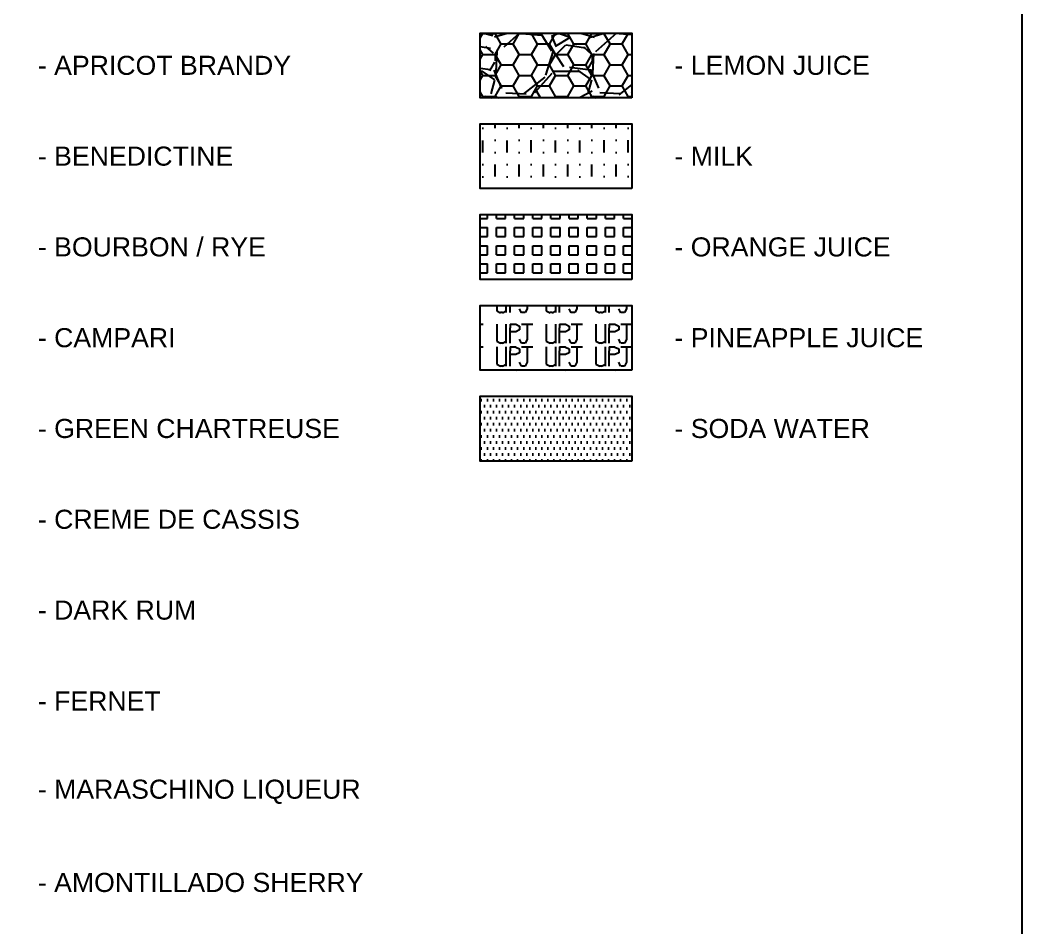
# Model space of a CAD drawing. Header units: metres. Extents: x 0 to 16.5, y 0 to 11.5.
# Drawn here: x 13.886 to 16.512, y 5.189 to 7.568 of the extents above; entities that cross this region are included whole.
import ezdxf

# ---------------------------------------------------------------- set-up
doc = ezdxf.new("R2010")
doc.units = ezdxf.units.M
for name, color, linetype in [('lemon juice', 51, 'Continuous'), ('milk', 253, 'Continuous'), ('orange juice', 30, 'Continuous'), ('unsw pineapple juice', 81, 'Continuous')]:
    doc.layers.add(name, color=color, linetype=linetype)
doc.layers.add('soda', color=4, linetype='Continuous', lineweight=40)
doc.styles.get("Standard").update_dxf_attribs({"font": 'arial.ttf'})

msp = doc.modelspace()

# ---------------------------------------------------------------- hatches: boundary and pattern name
at = {"layer": 'lemon juice'}
h = msp.add_hatch(dxfattribs=at)
h.set_pattern_fill('GRAVEL', color=256, scale=0.01, style=0)
h.set_pattern_definition([(228.0128, (1.851454, 0.96793), (-2.032001727, -2.28600281), [0.034172, -3.38305]), (184.9697, (1.828594, 0.94253), (3.048004931, 0.2539982075), [0.0586405, -5.8054]), (132.5104, (1.770174, 0.93745), (2.539998152, -2.79400273), [0.0413482, -4.09347]), (267.2737, (1.671114, 0.87395), (0.253998897, 5.079998365), [0.0534005, -5.28664]), (292.8337, (1.668574, 0.82061), (-1.270003606, 3.048001733), [0.0523634, -5.18398]), (357.2737, (1.688894, 0.77235), (-5.079998365, 0.253998897), [0.0534005, -5.28664]), (37.6942, (1.742234, 0.76981), (-3.302002086, -2.5399977357), [0.0706194, -6.99131]), (72.2553, (1.798114, 0.81299), (1.7780035565, 5.5880016206), [0.066672, -6.60053]), (121.4296, (1.818434, 0.87649), (-2.032000524, 3.301996116), [0.0535813, -5.30455]), (175.2364, (1.790494, 0.92221), (2.793997805, -0.253997616), [0.0611713, -2.99739]), (222.3974, (1.7295344, 0.92729), (-3.0480000917, -2.793996365), [0.0791078, -7.83168]), (138.8141, (1.922574, 0.87141), (-1.777998867, 1.523997656), [0.0270005, -2.67306]), (171.4692, (1.902254, 0.88919), (3.30199496, -0.50800128), [0.0513682, -5.08546]), (225, (1.85145, 0.89681), (-5e-17, -0.2539998), [0.035921, -0.323289]), (203.1986, (1.833674, 0.92729), (1.27000428, 0.50800223), [0.019344, -1.91506]), (291.8014, (1.815894, 0.91967), (-0.25400018, 0.76200049), [0.0273566, -1.34048]), (30.9638, (1.826054, 0.89427), (0.7619992, 0.5080004), [0.044432, -1.43663]), (161.5651, (1.864154, 0.91713), (0.50800023, -0.25399962), [0.0321287, -0.77109]), (16.3895, (1.668574, 0.91967), (2.540001401, 0.761998415), [0.0450088, -4.45588]), (70.3462, (1.711754, 0.93237), (-1.015997169, -2.793996049), [0.03776, -3.73822]), (293.1986, (1.864154, 0.96793), (-0.50800223, 1.27000428), [0.038688, -1.89572]), (343.6105, (1.879394, 0.93237), (-2.540001401, 0.761998415), [0.0450088, -4.45588]), (339.444, (1.668574, 0.76219), (-1.270001576, 0.507999384), [0.0434035, -2.12677]), (294.7751, (1.709214, 0.74695), (-1.26999704, 2.793998703), [0.0363672, -3.60036]), (66.8014, (1.866694, 0.71393), (0.50800223, 1.27000428), [0.038688, -1.89572]), (17.354, (1.881934, 0.74949), (-3.302000178, -1.015998468), [0.0425783, -4.21524]), (69.444, (1.742234, 0.71393), (-0.507999384, -1.270001576), [0.0217018, -2.14848]), (101.3099, (1.851454, 0.71393), (-0.25399875, 1.01599675), [0.0129515, -1.2822]), (165.9638, (1.848914, 0.72663), (0.76200054, -0.25399956), [0.0523634, -0.994905]), (186.009, (1.798114, 0.73933), (2.539996254, 0.253999407), [0.0485267, -4.80414]), (303.6901, (1.826054, 0.87141), (-0.2540001, 0.5079995), [0.0366324, -0.879178]), (353.1572, (1.846374, 0.84093), (4.3180017857, -0.508002275), [0.0639557, -6.3316]), (60.9454, (1.909874, 0.83331), (-1.015997637, -1.77799576), [0.0261508, -2.58894]), (90, (1.92257, 0.85617), (-0.254, 0.254), [0.01524, -0.23876]), (120.2564, (1.793034, 0.74695), (1.015997847, -1.777999103), [0.0352867, -3.49339]), (48.0128, (1.775254, 0.77743), (2.032001727, 2.28600281), [0.0683443, -3.34888]), (0, (1.82097, 0.82823), (0.254, 0.254), [0.06604, -0.18796]), (325.3048, (1.887014, 0.82823), (-2.539995599, 1.778000169), [0.040161, -3.97593]), (254.0546, (1.920034, 0.80537), (-0.25400065, -1.01600242), [0.036983, -1.81217]), (207.646, (1.909874, 0.76981), (-4.825998305, -2.5400015975), [0.0602145, -5.96125]), (175.4261, (1.856534, 0.74187), (-3.3020007605, 0.253998771), [0.063703, -6.30658]), (175.4261, (1.856534, 0.74187), (-3.3020007605, 0.253998771), [0.063703, -6.30658])])
h.paths.add_polyline_path([(15.0919, 7.5343), (15.0919, 7.3644), (15.4894, 7.3644), (15.4894, 7.5343)])
h = msp.add_hatch(dxfattribs=at)
h.set_pattern_fill('HONEY', color=256, scale=0.01, style=0)
h.set_pattern_definition([(0, (1.668574, 0.71393), (0.047625, 0.0274963), [0.03175, -0.0635]), (120, (1.668574, 0.71393), (-0.047624994, 0.02749631), [0.03175, -0.0635]), (60, (1.668574, 0.71393), (6e-09, 0.05499261), [-0.0635, 0.03175])])
h.paths.add_polyline_path([(15.4894, 7.5343), (15.0919, 7.5343), (15.0919, 7.3644), (15.4894, 7.3644)])
at = {"layer": 'milk'}
h = msp.add_hatch(dxfattribs=at)
h.set_pattern_fill('MUDST', color=256, scale=0.005, angle=90, style=0)
h.set_pattern_definition([(90, (1.668574, 3.09376), (-0.03175, 0.0635), [0.03175, -0.03175, 0, -0.03175, 0, -0.03175])])
h.paths.add_polyline_path([(15.4894, 7.1264), (15.4894, 7.2963), (15.0919, 7.2963), (15.0919, 7.1264)])
at = {"layer": 'orange juice'}
h = msp.add_hatch(dxfattribs=at)
h.set_pattern_fill('SQUARE', color=256, scale=0.0075, style=0)
h.set_pattern_definition([(0, (-0.010326, 0.23791), (0, 0.0238125), [0.0238125, -0.0238125]), (90, (-0.010326, 0.23791), (-0.0238125, 1e-18), [0.0238125, -0.0238125])])
h.paths.add_polyline_path([(15.4894, 6.8883), (15.4894, 7.0583), (15.0921, 7.0583), (15.0921, 6.8883)])
at = {"layer": 'soda'}
h = msp.add_hatch(dxfattribs=at)
h.set_pattern_fill('DOTS', color=256, scale=0.01, style=0)
h.set_pattern_definition([(0, (-0.010326, -0.23806), (0.0079375, 0.015875), [0, -0.015875])])
h.paths.add_polyline_path([(15.0921, 6.5824), (15.0921, 6.4124), (15.4894, 6.4124), (15.4894, 6.5824)])
at = {"layer": 'unsw pineapple juice'}
h = msp.add_hatch(dxfattribs=at)
h.set_pattern_fill('UPJ', color=256, scale=0.5, style=0, pattern_type=2)
h.set_pattern_definition([(180, (0.40967, -0.69903), (-6e-17, -0.5), [0.005, -0.495]), (116.565, (0.45967, -0.69903), (-0.5, 0.5), [0.01118, -1.106854]), (180, (0.46967, -0.69903), (-6e-17, -0.5), [0.01, -0.49]), (243.435, (0.47467, -0.68903), (4e-09, -0.5), [0.01118, -1.106854]), (270, (0.47467, -0.64903), (0.5, -9e-17), [0.04, -0.46]), (0, (0.45967, -0.64903), (0, 0.5), [0.03, -0.47]), (206.565, (0.45467, -0.66403), (-0.5, -0.5), [0.01118, -1.106854]), (270, (0.45467, -0.65403), (0.5, -9e-17), [0.01, -0.49]), (333.435, (0.44467, -0.64903), (0.5, 4e-09), [0.01118, -1.106854]), (0, (0.42967, -0.64903), (0, 0.5), [0.015, -0.485]), (90, (0.41967, -0.69903), (-0.5, 3e-17), [0.05, -0.45]), (26.565, (0.40967, -0.69903), (0.5, 0.5), [0.01118, -1.106854]), (333.435, (0.39467, -0.69403), (0.5, 4e-09), [0.01118, -1.106854]), (270, (0.39467, -0.64903), (0.5, -9e-17), [0.045, -0.455]), (180, (0.44467, -0.66903), (-6e-17, -0.5), [0.015, -0.485]), (90, (0.42967, -0.68903), (-0.5, 3e-17), [0.03, -0.47]), (90, (0.42967, -0.69903), (-0.5, 3e-17), [0.01, -0.49]), (270, (0.42967, -0.64903), (0.5, -9e-17), [0.01, -0.49]), (180, (0.40967, -0.63903), (-6e-17, -0.5), [0.005, -0.495]), (116.565, (0.45967, -0.63903), (-0.5, 0.5), [0.01118, -1.106854]), (180, (0.46967, -0.63903), (-6e-17, -0.5), [0.01, -0.49]), (243.435, (0.47467, -0.62903), (4e-09, -0.5), [0.01118, -1.106854]), (270, (0.47467, -0.58903), (0.5, -9e-17), [0.04, -0.46]), (0, (0.45967, -0.58903), (0, 0.5), [0.03, -0.47]), (206.565, (0.45467, -0.60403), (-0.5, -0.5), [0.01118, -1.106854]), (270, (0.45467, -0.59403), (0.5, -9e-17), [0.01, -0.49]), (333.435, (0.44467, -0.58903), (0.5, 4e-09), [0.01118, -1.106854]), (0, (0.42967, -0.58903), (0, 0.5), [0.015, -0.485]), (90, (0.41967, -0.63903), (-0.5, 3e-17), [0.05, -0.45]), (26.565, (0.40967, -0.63903), (0.5, 0.5), [0.01118, -1.106854]), (333.435, (0.39467, -0.63403), (0.5, 4e-09), [0.01118, -1.106854]), (270, (0.39467, -0.58903), (0.5, -9e-17), [0.045, -0.455]), (180, (0.44467, -0.60903), (-6e-17, -0.5), [0.015, -0.485]), (90, (0.42967, -0.62903), (-0.5, 3e-17), [0.03, -0.47]), (90, (0.42967, -0.63903), (-0.5, 3e-17), [0.01, -0.49]), (270, (0.42967, -0.58903), (0.5, -9e-17), [0.01, -0.49]), (180, (0.40967, -0.57903), (-6e-17, -0.5), [0.005, -0.495]), (116.565, (0.45967, -0.57903), (-0.5, 0.5), [0.01118, -1.106854]), (180, (0.46967, -0.57903), (-6e-17, -0.5), [0.01, -0.49]), (243.435, (0.47467, -0.56903), (4e-09, -0.5), [0.01118, -1.106854]), (270, (0.47467, -0.52903), (0.5, -9e-17), [0.04, -0.46]), (0, (0.45967, -0.52903), (0, 0.5), [0.03, -0.47]), (206.565, (0.45467, -0.54403), (-0.5, -0.5), [0.01118, -1.106854]), (270, (0.45467, -0.53403), (0.5, -9e-17), [0.01, -0.49]), (333.435, (0.44467, -0.52903), (0.5, 4e-09), [0.01118, -1.106854]), (0, (0.42967, -0.52903), (0, 0.5), [0.015, -0.485]), (90, (0.41967, -0.57903), (-0.5, 3e-17), [0.05, -0.45]), (26.565, (0.40967, -0.57903), (0.5, 0.5), [0.01118, -1.106854]), (333.435, (0.39467, -0.57403), (0.5, 4e-09), [0.01118, -1.106854]), (270, (0.39467, -0.52903), (0.5, -9e-17), [0.045, -0.455]), (180, (0.44467, -0.54903), (-6e-17, -0.5), [0.015, -0.485]), (90, (0.42967, -0.56903), (-0.5, 3e-17), [0.03, -0.47]), (90, (0.42967, -0.57903), (-0.5, 3e-17), [0.01, -0.49]), (270, (0.42967, -0.52903), (0.5, -9e-17), [0.01, -0.49]), (180, (0.40967, -0.51903), (-6e-17, -0.5), [0.005, -0.495]), (116.565, (0.45967, -0.51903), (-0.5, 0.5), [0.01118, -1.106854]), (180, (0.46967, -0.51903), (-6e-17, -0.5), [0.01, -0.49]), (243.435, (0.47467, -0.50903), (4e-09, -0.5), [0.01118, -1.106854]), (270, (0.47467, -0.46903), (0.5, -9e-17), [0.04, -0.46]), (0, (0.45967, -0.46903), (0, 0.5), [0.03, -0.47]), (206.565, (0.45467, -0.48403), (-0.5, -0.5), [0.01118, -1.106854]), (270, (0.45467, -0.47403), (0.5, -9e-17), [0.01, -0.49]), (333.435, (0.44467, -0.46903), (0.5, 4e-09), [0.01118, -1.106854]), (0, (0.42967, -0.46903), (0, 0.5), [0.015, -0.485]), (90, (0.41967, -0.51903), (-0.5, 3e-17), [0.05, -0.45]), (26.565, (0.40967, -0.51903), (0.5, 0.5), [0.01118, -1.106854]), (333.435, (0.39467, -0.51403), (0.5, 4e-09), [0.01118, -1.106854]), (270, (0.39467, -0.46903), (0.5, -9e-17), [0.045, -0.455]), (180, (0.44467, -0.48903), (-6e-17, -0.5), [0.015, -0.485]), (90, (0.42967, -0.50903), (-0.5, 3e-17), [0.03, -0.47]), (90, (0.42967, -0.51903), (-0.5, 3e-17), [0.01, -0.49]), (270, (0.42967, -0.46903), (0.5, -9e-17), [0.01, -0.49]), (180, (0.40967, -0.45903), (-6e-17, -0.5), [0.005, -0.495]), (116.565, (0.45967, -0.45903), (-0.5, 0.5), [0.01118, -1.106854]), (180, (0.46967, -0.45903), (-6e-17, -0.5), [0.01, -0.49]), (243.435, (0.47467, -0.44903), (4e-09, -0.5), [0.01118, -1.106854]), (270, (0.47467, -0.40903), (0.5, -9e-17), [0.04, -0.46]), (0, (0.45967, -0.40903), (0, 0.5), [0.03, -0.47]), (206.565, (0.45467, -0.42403), (-0.5, -0.5), [0.01118, -1.106854]), (270, (0.45467, -0.41403), (0.5, -9e-17), [0.01, -0.49]), (333.435, (0.44467, -0.40903), (0.5, 4e-09), [0.01118, -1.106854]), (0, (0.42967, -0.40903), (0, 0.5), [0.015, -0.485]), (90, (0.41967, -0.45903), (-0.5, 3e-17), [0.05, -0.45]), (26.565, (0.40967, -0.45903), (0.5, 0.5), [0.01118, -1.106854]), (333.435, (0.39467, -0.45403), (0.5, 4e-09), [0.01118, -1.106854]), (270, (0.39467, -0.40903), (0.5, -9e-17), [0.045, -0.455]), (180, (0.44467, -0.42903), (-6e-17, -0.5), [0.015, -0.485]), (90, (0.42967, -0.44903), (-0.5, 3e-17), [0.03, -0.47]), (90, (0.42967, -0.45903), (-0.5, 3e-17), [0.01, -0.49]), (270, (0.42967, -0.40903), (0.5, -9e-17), [0.01, -0.49]), (180, (0.40967, -0.39903), (-6e-17, -0.5), [0.005, -0.495]), (116.565, (0.45967, -0.39903), (-0.5, 0.5), [0.01118, -1.106854]), (180, (0.46967, -0.39903), (-6e-17, -0.5), [0.01, -0.49]), (243.435, (0.47467, -0.38903), (4e-09, -0.5), [0.01118, -1.106854]), (270, (0.47467, -0.34903), (0.5, -9e-17), [0.04, -0.46]), (0, (0.45967, -0.34903), (0, 0.5), [0.03, -0.47]), (206.565, (0.45467, -0.36403), (-0.5, -0.5), [0.01118, -1.106854]), (270, (0.45467, -0.35403), (0.5, -9e-17), [0.01, -0.49]), (333.435, (0.44467, -0.34903), (0.5, 4e-09), [0.01118, -1.106854]), (0, (0.42967, -0.34903), (0, 0.5), [0.015, -0.485]), (90, (0.41967, -0.39903), (-0.5, 3e-17), [0.05, -0.45]), (26.565, (0.40967, -0.39903), (0.5, 0.5), [0.01118, -1.106854]), (333.435, (0.39467, -0.39403), (0.5, 4e-09), [0.01118, -1.106854]), (270, (0.39467, -0.34903), (0.5, -9e-17), [0.045, -0.455]), (180, (0.44467, -0.36903), (-6e-17, -0.5), [0.015, -0.485]), (90, (0.42967, -0.38903), (-0.5, 3e-17), [0.03, -0.47]), (90, (0.42967, -0.39903), (-0.5, 3e-17), [0.01, -0.49]), (270, (0.42967, -0.34903), (0.5, -9e-17), [0.01, -0.49]), (180, (0.40967, -0.33903), (-6e-17, -0.5), [0.005, -0.495]), (116.565, (0.45967, -0.33903), (-0.5, 0.5), [0.01118, -1.106854]), (180, (0.46967, -0.33903), (-6e-17, -0.5), [0.01, -0.49]), (243.435, (0.47467, -0.32903), (4e-09, -0.5), [0.01118, -1.106854]), (270, (0.47467, -0.28903), (0.5, -9e-17), [0.04, -0.46]), (0, (0.45967, -0.28903), (0, 0.5), [0.03, -0.47]), (206.565, (0.45467, -0.30403), (-0.5, -0.5), [0.01118, -1.106854]), (270, (0.45467, -0.29403), (0.5, -9e-17), [0.01, -0.49]), (333.435, (0.44467, -0.28903), (0.5, 4e-09), [0.01118, -1.106854]), (0, (0.42967, -0.28903), (0, 0.5), [0.015, -0.485]), (90, (0.41967, -0.33903), (-0.5, 3e-17), [0.05, -0.45]), (26.565, (0.40967, -0.33903), (0.5, 0.5), [0.01118, -1.106854]), (333.435, (0.39467, -0.33403), (0.5, 4e-09), [0.01118, -1.106854]), (270, (0.39467, -0.28903), (0.5, -9e-17), [0.045, -0.455]), (180, (0.44467, -0.30903), (-6e-17, -0.5), [0.015, -0.485]), (90, (0.42967, -0.32903), (-0.5, 3e-17), [0.03, -0.47]), (90, (0.42967, -0.33903), (-0.5, 3e-17), [0.01, -0.49]), (270, (0.42967, -0.28903), (0.5, -9e-17), [0.01, -0.49]), (180, (0.40967, -0.27903), (-6e-17, -0.5), [0.005, -0.495]), (116.565, (0.45967, -0.27903), (-0.5, 0.5), [0.01118, -1.106854]), (180, (0.46967, -0.27903), (-6e-17, -0.5), [0.01, -0.49]), (243.435, (0.47467, -0.26903), (4e-09, -0.5), [0.01118, -1.106854]), (270, (0.47467, -0.22903), (0.5, -9e-17), [0.04, -0.46]), (0, (0.45967, -0.22903), (0, 0.5), [0.03, -0.47]), (206.565, (0.45467, -0.24403), (-0.5, -0.5), [0.01118, -1.106854]), (270, (0.45467, -0.23403), (0.5, -9e-17), [0.01, -0.49]), (333.435, (0.44467, -0.22903), (0.5, 4e-09), [0.01118, -1.106854]), (0, (0.42967, -0.22903), (0, 0.5), [0.015, -0.485]), (90, (0.41967, -0.27903), (-0.5, 3e-17), [0.05, -0.45]), (26.565, (0.40967, -0.27903), (0.5, 0.5), [0.01118, -1.106854]), (333.435, (0.39467, -0.27403), (0.5, 4e-09), [0.01118, -1.106854]), (270, (0.39467, -0.22903), (0.5, -9e-17), [0.045, -0.455]), (180, (0.44467, -0.24903), (-6e-17, -0.5), [0.015, -0.485]), (90, (0.42967, -0.26903), (-0.5, 3e-17), [0.03, -0.47]), (90, (0.42967, -0.27903), (-0.5, 3e-17), [0.01, -0.49]), (270, (0.42967, -0.22903), (0.5, -9e-17), [0.01, -0.49]), (180, (0.27967, -0.69903), (-6e-17, -0.5), [0.005, -0.495]), (116.565, (0.32967, -0.69903), (-0.5, 0.5), [0.01118, -1.106854]), (180, (0.33967, -0.69903), (-6e-17, -0.5), [0.01, -0.49]), (243.435, (0.34467, -0.68903), (4e-09, -0.5), [0.01118, -1.106854]), (270, (0.34467, -0.64903), (0.5, -9e-17), [0.04, -0.46]), (0, (0.32967, -0.64903), (0, 0.5), [0.03, -0.47]), (206.565, (0.32467, -0.66403), (-0.5, -0.5), [0.01118, -1.106854]), (270, (0.32467, -0.65403), (0.5, -9e-17), [0.01, -0.49]), (333.435, (0.31467, -0.64903), (0.5, 4e-09), [0.01118, -1.106854]), (0, (0.29967, -0.64903), (0, 0.5), [0.015, -0.485]), (90, (0.28967, -0.69903), (-0.5, 3e-17), [0.05, -0.45]), (26.565, (0.27967, -0.69903), (0.5, 0.5), [0.01118, -1.106854]), (333.435, (0.26467, -0.69403), (0.5, 4e-09), [0.01118, -1.106854]), (270, (0.26467, -0.64903), (0.5, -9e-17), [0.045, -0.455]), (180, (0.31467, -0.66903), (-6e-17, -0.5), [0.015, -0.485]), (90, (0.29967, -0.68903), (-0.5, 3e-17), [0.03, -0.47]), (90, (0.29967, -0.69903), (-0.5, 3e-17), [0.01, -0.49]), (270, (0.29967, -0.64903), (0.5, -9e-17), [0.01, -0.49]), (180, (0.27967, -0.63903), (-6e-17, -0.5), [0.005, -0.495]), (116.565, (0.32967, -0.63903), (-0.5, 0.5), [0.01118, -1.106854]), (180, (0.33967, -0.63903), (-6e-17, -0.5), [0.01, -0.49]), (243.435, (0.34467, -0.62903), (4e-09, -0.5), [0.01118, -1.106854]), (270, (0.34467, -0.58903), (0.5, -9e-17), [0.04, -0.46]), (0, (0.32967, -0.58903), (0, 0.5), [0.03, -0.47]), (206.565, (0.32467, -0.60403), (-0.5, -0.5), [0.01118, -1.106854]), (270, (0.32467, -0.59403), (0.5, -9e-17), [0.01, -0.49]), (333.435, (0.31467, -0.58903), (0.5, 4e-09), [0.01118, -1.106854]), (0, (0.29967, -0.58903), (0, 0.5), [0.015, -0.485]), (90, (0.28967, -0.63903), (-0.5, 3e-17), [0.05, -0.45]), (26.565, (0.27967, -0.63903), (0.5, 0.5), [0.01118, -1.106854]), (333.435, (0.26467, -0.63403), (0.5, 4e-09), [0.01118, -1.106854]), (270, (0.26467, -0.58903), (0.5, -9e-17), [0.045, -0.455]), (180, (0.31467, -0.60903), (-6e-17, -0.5), [0.015, -0.485]), (90, (0.29967, -0.62903), (-0.5, 3e-17), [0.03, -0.47]), (90, (0.29967, -0.63903), (-0.5, 3e-17), [0.01, -0.49]), (270, (0.29967, -0.58903), (0.5, -9e-17), [0.01, -0.49]), (180, (0.27967, -0.57903), (-6e-17, -0.5), [0.005, -0.495]), (116.565, (0.32967, -0.57903), (-0.5, 0.5), [0.01118, -1.106854]), (180, (0.33967, -0.57903), (-6e-17, -0.5), [0.01, -0.49]), (243.435, (0.34467, -0.56903), (4e-09, -0.5), [0.01118, -1.106854]), (270, (0.34467, -0.52903), (0.5, -9e-17), [0.04, -0.46]), (0, (0.32967, -0.52903), (0, 0.5), [0.03, -0.47]), (206.565, (0.32467, -0.54403), (-0.5, -0.5), [0.01118, -1.106854]), (270, (0.32467, -0.53403), (0.5, -9e-17), [0.01, -0.49]), (333.435, (0.31467, -0.52903), (0.5, 4e-09), [0.01118, -1.106854]), (0, (0.29967, -0.52903), (0, 0.5), [0.015, -0.485]), (90, (0.28967, -0.57903), (-0.5, 3e-17), [0.05, -0.45]), (26.565, (0.27967, -0.57903), (0.5, 0.5), [0.01118, -1.106854]), (333.435, (0.26467, -0.57403), (0.5, 4e-09), [0.01118, -1.106854]), (270, (0.26467, -0.52903), (0.5, -9e-17), [0.045, -0.455]), (180, (0.31467, -0.54903), (-6e-17, -0.5), [0.015, -0.485]), (90, (0.29967, -0.56903), (-0.5, 3e-17), [0.03, -0.47]), (90, (0.29967, -0.57903), (-0.5, 3e-17), [0.01, -0.49]), (270, (0.29967, -0.52903), (0.5, -9e-17), [0.01, -0.49]), (180, (0.27967, -0.51903), (-6e-17, -0.5), [0.005, -0.495]), (116.565, (0.32967, -0.51903), (-0.5, 0.5), [0.01118, -1.106854]), (180, (0.33967, -0.51903), (-6e-17, -0.5), [0.01, -0.49]), (243.435, (0.34467, -0.50903), (4e-09, -0.5), [0.01118, -1.106854]), (270, (0.34467, -0.46903), (0.5, -9e-17), [0.04, -0.46]), (0, (0.32967, -0.46903), (0, 0.5), [0.03, -0.47]), (206.565, (0.32467, -0.48403), (-0.5, -0.5), [0.01118, -1.106854]), (270, (0.32467, -0.47403), (0.5, -9e-17), [0.01, -0.49]), (333.435, (0.31467, -0.46903), (0.5, 4e-09), [0.01118, -1.106854]), (0, (0.29967, -0.46903), (0, 0.5), [0.015, -0.485]), (90, (0.28967, -0.51903), (-0.5, 3e-17), [0.05, -0.45]), (26.565, (0.27967, -0.51903), (0.5, 0.5), [0.01118, -1.106854]), (333.435, (0.26467, -0.51403), (0.5, 4e-09), [0.01118, -1.106854]), (270, (0.26467, -0.46903), (0.5, -9e-17), [0.045, -0.455]), (180, (0.31467, -0.48903), (-6e-17, -0.5), [0.015, -0.485]), (90, (0.29967, -0.50903), (-0.5, 3e-17), [0.03, -0.47]), (90, (0.29967, -0.51903), (-0.5, 3e-17), [0.01, -0.49]), (270, (0.29967, -0.46903), (0.5, -9e-17), [0.01, -0.49]), (180, (0.27967, -0.45903), (-6e-17, -0.5), [0.005, -0.495]), (116.565, (0.32967, -0.45903), (-0.5, 0.5), [0.01118, -1.106854]), (180, (0.33967, -0.45903), (-6e-17, -0.5), [0.01, -0.49]), (243.435, (0.34467, -0.44903), (4e-09, -0.5), [0.01118, -1.106854]), (270, (0.34467, -0.40903), (0.5, -9e-17), [0.04, -0.46]), (0, (0.32967, -0.40903), (0, 0.5), [0.03, -0.47]), (206.565, (0.32467, -0.42403), (-0.5, -0.5), [0.01118, -1.106854]), (270, (0.32467, -0.41403), (0.5, -9e-17), [0.01, -0.49]), (333.435, (0.31467, -0.40903), (0.5, 4e-09), [0.01118, -1.106854]), (0, (0.29967, -0.40903), (0, 0.5), [0.015, -0.485]), (90, (0.28967, -0.45903), (-0.5, 3e-17), [0.05, -0.45]), (26.565, (0.27967, -0.45903), (0.5, 0.5), [0.01118, -1.106854]), (333.435, (0.26467, -0.45403), (0.5, 4e-09), [0.01118, -1.106854]), (270, (0.26467, -0.40903), (0.5, -9e-17), [0.045, -0.455]), (180, (0.31467, -0.42903), (-6e-17, -0.5), [0.015, -0.485]), (90, (0.29967, -0.44903), (-0.5, 3e-17), [0.03, -0.47]), (90, (0.29967, -0.45903), (-0.5, 3e-17), [0.01, -0.49]), (270, (0.29967, -0.40903), (0.5, -9e-17), [0.01, -0.49]), (180, (0.27967, -0.39903), (-6e-17, -0.5), [0.005, -0.495]), (116.565, (0.32967, -0.39903), (-0.5, 0.5), [0.01118, -1.106854]), (180, (0.33967, -0.39903), (-6e-17, -0.5), [0.01, -0.49]), (243.435, (0.34467, -0.38903), (4e-09, -0.5), [0.01118, -1.106854]), (270, (0.34467, -0.34903), (0.5, -9e-17), [0.04, -0.46]), (0, (0.32967, -0.34903), (0, 0.5), [0.03, -0.47]), (206.565, (0.32467, -0.36403), (-0.5, -0.5), [0.01118, -1.106854]), (270, (0.32467, -0.35403), (0.5, -9e-17), [0.01, -0.49]), (333.435, (0.31467, -0.34903), (0.5, 4e-09), [0.01118, -1.106854]), (0, (0.29967, -0.34903), (0, 0.5), [0.015, -0.485]), (90, (0.28967, -0.39903), (-0.5, 3e-17), [0.05, -0.45]), (26.565, (0.27967, -0.39903), (0.5, 0.5), [0.01118, -1.106854]), (333.435, (0.26467, -0.39403), (0.5, 4e-09), [0.01118, -1.106854]), (270, (0.26467, -0.34903), (0.5, -9e-17), [0.045, -0.455]), (180, (0.31467, -0.36903), (-6e-17, -0.5), [0.015, -0.485]), (90, (0.29967, -0.38903), (-0.5, 3e-17), [0.03, -0.47]), (90, (0.29967, -0.39903), (-0.5, 3e-17), [0.01, -0.49]), (270, (0.29967, -0.34903), (0.5, -9e-17), [0.01, -0.49]), (180, (0.27967, -0.33903), (-6e-17, -0.5), [0.005, -0.495]), (116.565, (0.32967, -0.33903), (-0.5, 0.5), [0.01118, -1.106854]), (180, (0.33967, -0.33903), (-6e-17, -0.5), [0.01, -0.49]), (243.435, (0.34467, -0.32903), (4e-09, -0.5), [0.01118, -1.106854]), (270, (0.34467, -0.28903), (0.5, -9e-17), [0.04, -0.46]), (0, (0.32967, -0.28903), (0, 0.5), [0.03, -0.47]), (206.565, (0.32467, -0.30403), (-0.5, -0.5), [0.01118, -1.106854]), (270, (0.32467, -0.29403), (0.5, -9e-17), [0.01, -0.49]), (333.435, (0.31467, -0.28903), (0.5, 4e-09), [0.01118, -1.106854]), (0, (0.29967, -0.28903), (0, 0.5), [0.015, -0.485]), (90, (0.28967, -0.33903), (-0.5, 3e-17), [0.05, -0.45]), (26.565, (0.27967, -0.33903), (0.5, 0.5), [0.01118, -1.106854]), (333.435, (0.26467, -0.33403), (0.5, 4e-09), [0.01118, -1.106854]), (270, (0.26467, -0.28903), (0.5, -9e-17), [0.045, -0.455]), (180, (0.31467, -0.30903), (-6e-17, -0.5), [0.015, -0.485]), (90, (0.29967, -0.32903), (-0.5, 3e-17), [0.03, -0.47]), (90, (0.29967, -0.33903), (-0.5, 3e-17), [0.01, -0.49]), (270, (0.29967, -0.28903), (0.5, -9e-17), [0.01, -0.49]), (180, (0.27967, -0.27903), (-6e-17, -0.5), [0.005, -0.495]), (116.565, (0.32967, -0.27903), (-0.5, 0.5), [0.01118, -1.106854]), (180, (0.33967, -0.27903), (-6e-17, -0.5), [0.01, -0.49]), (243.435, (0.34467, -0.26903), (4e-09, -0.5), [0.01118, -1.106854]), (270, (0.34467, -0.22903), (0.5, -9e-17), [0.04, -0.46]), (0, (0.32967, -0.22903), (0, 0.5), [0.03, -0.47]), (206.565, (0.32467, -0.24403), (-0.5, -0.5), [0.01118, -1.106854]), (270, (0.32467, -0.23403), (0.5, -9e-17), [0.01, -0.49]), (333.435, (0.31467, -0.22903), (0.5, 4e-09), [0.01118, -1.106854]), (0, (0.29967, -0.22903), (0, 0.5), [0.015, -0.485]), (90, (0.28967, -0.27903), (-0.5, 3e-17), [0.05, -0.45]), (26.565, (0.27967, -0.27903), (0.5, 0.5), [0.01118, -1.106854]), (333.435, (0.26467, -0.27403), (0.5, 4e-09), [0.01118, -1.106854]), (270, (0.26467, -0.22903), (0.5, -9e-17), [0.045, -0.455]), (180, (0.31467, -0.24903), (-6e-17, -0.5), [0.015, -0.485]), (90, (0.29967, -0.26903), (-0.5, 3e-17), [0.03, -0.47]), (90, (0.29967, -0.27903), (-0.5, 3e-17), [0.01, -0.49]), (270, (0.29967, -0.22903), (0.5, -9e-17), [0.01, -0.49]), (180, (0.14967, -0.69903), (-6e-17, -0.5), [0.005, -0.495]), (116.565, (0.19967, -0.69903), (-0.5, 0.5), [0.01118, -1.106854]), (180, (0.20967, -0.69903), (-6e-17, -0.5), [0.01, -0.49]), (243.435, (0.21467, -0.68903), (4e-09, -0.5), [0.01118, -1.106854]), (270, (0.21467, -0.64903), (0.5, -9e-17), [0.04, -0.46]), (0, (0.19967, -0.64903), (0, 0.5), [0.03, -0.47]), (206.565, (0.19467, -0.66403), (-0.5, -0.5), [0.01118, -1.106854]), (270, (0.19467, -0.65403), (0.5, -9e-17), [0.01, -0.49]), (333.435, (0.18467, -0.64903), (0.5, 4e-09), [0.01118, -1.106854]), (0, (0.16967, -0.64903), (0, 0.5), [0.015, -0.485]), (90, (0.15967, -0.69903), (-0.5, 3e-17), [0.05, -0.45]), (26.565, (0.14967, -0.69903), (0.5, 0.5), [0.01118, -1.106854]), (333.435, (0.13467, -0.69403), (0.5, 4e-09), [0.01118, -1.106854]), (270, (0.13467, -0.64903), (0.5, -9e-17), [0.045, -0.455]), (180, (0.18467, -0.66903), (-6e-17, -0.5), [0.015, -0.485]), (90, (0.16967, -0.68903), (-0.5, 3e-17), [0.03, -0.47]), (90, (0.16967, -0.69903), (-0.5, 3e-17), [0.01, -0.49]), (270, (0.16967, -0.64903), (0.5, -9e-17), [0.01, -0.49]), (180, (0.14967, -0.63903), (-6e-17, -0.5), [0.005, -0.495]), (116.565, (0.19967, -0.63903), (-0.5, 0.5), [0.01118, -1.106854]), (180, (0.20967, -0.63903), (-6e-17, -0.5), [0.01, -0.49]), (243.435, (0.21467, -0.62903), (4e-09, -0.5), [0.01118, -1.106854]), (270, (0.21467, -0.58903), (0.5, -9e-17), [0.04, -0.46]), (0, (0.19967, -0.58903), (0, 0.5), [0.03, -0.47]), (206.565, (0.19467, -0.60403), (-0.5, -0.5), [0.01118, -1.106854]), (270, (0.19467, -0.59403), (0.5, -9e-17), [0.01, -0.49]), (333.435, (0.18467, -0.58903), (0.5, 4e-09), [0.01118, -1.106854]), (0, (0.16967, -0.58903), (0, 0.5), [0.015, -0.485]), (90, (0.15967, -0.63903), (-0.5, 3e-17), [0.05, -0.45]), (26.565, (0.14967, -0.63903), (0.5, 0.5), [0.01118, -1.106854]), (333.435, (0.13467, -0.63403), (0.5, 4e-09), [0.01118, -1.106854]), (270, (0.13467, -0.58903), (0.5, -9e-17), [0.045, -0.455]), (180, (0.18467, -0.60903), (-6e-17, -0.5), [0.015, -0.485]), (90, (0.16967, -0.62903), (-0.5, 3e-17), [0.03, -0.47]), (90, (0.16967, -0.63903), (-0.5, 3e-17), [0.01, -0.49]), (270, (0.16967, -0.58903), (0.5, -9e-17), [0.01, -0.49]), (180, (0.14967, -0.57903), (-6e-17, -0.5), [0.005, -0.495]), (116.565, (0.19967, -0.57903), (-0.5, 0.5), [0.01118, -1.106854]), (180, (0.20967, -0.57903), (-6e-17, -0.5), [0.01, -0.49]), (243.435, (0.21467, -0.56903), (4e-09, -0.5), [0.01118, -1.106854]), (270, (0.21467, -0.52903), (0.5, -9e-17), [0.04, -0.46]), (0, (0.19967, -0.52903), (0, 0.5), [0.03, -0.47]), (206.565, (0.19467, -0.54403), (-0.5, -0.5), [0.01118, -1.106854]), (270, (0.19467, -0.53403), (0.5, -9e-17), [0.01, -0.49]), (333.435, (0.18467, -0.52903), (0.5, 4e-09), [0.01118, -1.106854]), (0, (0.16967, -0.52903), (0, 0.5), [0.015, -0.485]), (90, (0.15967, -0.57903), (-0.5, 3e-17), [0.05, -0.45]), (26.565, (0.14967, -0.57903), (0.5, 0.5), [0.01118, -1.106854]), (333.435, (0.13467, -0.57403), (0.5, 4e-09), [0.01118, -1.106854]), (270, (0.13467, -0.52903), (0.5, -9e-17), [0.045, -0.455]), (180, (0.18467, -0.54903), (-6e-17, -0.5), [0.015, -0.485]), (90, (0.16967, -0.56903), (-0.5, 3e-17), [0.03, -0.47]), (90, (0.16967, -0.57903), (-0.5, 3e-17), [0.01, -0.49]), (270, (0.16967, -0.52903), (0.5, -9e-17), [0.01, -0.49]), (180, (0.14967, -0.51903), (-6e-17, -0.5), [0.005, -0.495]), (116.565, (0.19967, -0.51903), (-0.5, 0.5), [0.01118, -1.106854]), (180, (0.20967, -0.51903), (-6e-17, -0.5), [0.01, -0.49]), (243.435, (0.21467, -0.50903), (4e-09, -0.5), [0.01118, -1.106854]), (270, (0.21467, -0.46903), (0.5, -9e-17), [0.04, -0.46]), (0, (0.19967, -0.46903), (0, 0.5), [0.03, -0.47]), (206.565, (0.19467, -0.48403), (-0.5, -0.5), [0.01118, -1.106854]), (270, (0.19467, -0.47403), (0.5, -9e-17), [0.01, -0.49]), (333.435, (0.18467, -0.46903), (0.5, 4e-09), [0.01118, -1.106854]), (0, (0.16967, -0.46903), (0, 0.5), [0.015, -0.485]), (90, (0.15967, -0.51903), (-0.5, 3e-17), [0.05, -0.45]), (26.565, (0.14967, -0.51903), (0.5, 0.5), [0.01118, -1.106854]), (333.435, (0.13467, -0.51403), (0.5, 4e-09), [0.01118, -1.106854]), (270, (0.13467, -0.46903), (0.5, -9e-17), [0.045, -0.455]), (180, (0.18467, -0.48903), (-6e-17, -0.5), [0.015, -0.485]), (90, (0.16967, -0.50903), (-0.5, 3e-17), [0.03, -0.47]), (90, (0.16967, -0.51903), (-0.5, 3e-17), [0.01, -0.49]), (270, (0.16967, -0.46903), (0.5, -9e-17), [0.01, -0.49]), (180, (0.14967, -0.45903), (-6e-17, -0.5), [0.005, -0.495]), (116.565, (0.19967, -0.45903), (-0.5, 0.5), [0.01118, -1.106854]), (180, (0.20967, -0.45903), (-6e-17, -0.5), [0.01, -0.49]), (243.435, (0.21467, -0.44903), (4e-09, -0.5), [0.01118, -1.106854]), (270, (0.21467, -0.40903), (0.5, -9e-17), [0.04, -0.46]), (0, (0.19967, -0.40903), (0, 0.5), [0.03, -0.47]), (206.565, (0.19467, -0.42403), (-0.5, -0.5), [0.01118, -1.106854]), (270, (0.19467, -0.41403), (0.5, -9e-17), [0.01, -0.49]), (333.435, (0.18467, -0.40903), (0.5, 4e-09), [0.01118, -1.106854]), (0, (0.16967, -0.40903), (0, 0.5), [0.015, -0.485]), (90, (0.15967, -0.45903), (-0.5, 3e-17), [0.05, -0.45]), (26.565, (0.14967, -0.45903), (0.5, 0.5), [0.01118, -1.106854]), (333.435, (0.13467, -0.45403), (0.5, 4e-09), [0.01118, -1.106854]), (270, (0.13467, -0.40903), (0.5, -9e-17), [0.045, -0.455]), (180, (0.18467, -0.42903), (-6e-17, -0.5), [0.015, -0.485]), (90, (0.16967, -0.44903), (-0.5, 3e-17), [0.03, -0.47]), (90, (0.16967, -0.45903), (-0.5, 3e-17), [0.01, -0.49]), (270, (0.16967, -0.40903), (0.5, -9e-17), [0.01, -0.49]), (180, (0.14967, -0.39903), (-6e-17, -0.5), [0.005, -0.495]), (116.565, (0.19967, -0.39903), (-0.5, 0.5), [0.01118, -1.106854]), (180, (0.20967, -0.39903), (-6e-17, -0.5), [0.01, -0.49]), (243.435, (0.21467, -0.38903), (4e-09, -0.5), [0.01118, -1.106854]), (270, (0.21467, -0.34903), (0.5, -9e-17), [0.04, -0.46]), (0, (0.19967, -0.34903), (0, 0.5), [0.03, -0.47]), (206.565, (0.19467, -0.36403), (-0.5, -0.5), [0.01118, -1.106854]), (270, (0.19467, -0.35403), (0.5, -9e-17), [0.01, -0.49]), (333.435, (0.18467, -0.34903), (0.5, 4e-09), [0.01118, -1.106854]), (0, (0.16967, -0.34903), (0, 0.5), [0.015, -0.485]), (90, (0.15967, -0.39903), (-0.5, 3e-17), [0.05, -0.45]), (26.565, (0.14967, -0.39903), (0.5, 0.5), [0.01118, -1.106854]), (333.435, (0.13467, -0.39403), (0.5, 4e-09), [0.01118, -1.106854]), (270, (0.13467, -0.34903), (0.5, -9e-17), [0.045, -0.455]), (180, (0.18467, -0.36903), (-6e-17, -0.5), [0.015, -0.485]), (90, (0.16967, -0.38903), (-0.5, 3e-17), [0.03, -0.47]), (90, (0.16967, -0.39903), (-0.5, 3e-17), [0.01, -0.49]), (270, (0.16967, -0.34903), (0.5, -9e-17), [0.01, -0.49]), (180, (0.14967, -0.33903), (-6e-17, -0.5), [0.005, -0.495]), (116.565, (0.19967, -0.33903), (-0.5, 0.5), [0.01118, -1.106854]), (180, (0.20967, -0.33903), (-6e-17, -0.5), [0.01, -0.49]), (243.435, (0.21467, -0.32903), (4e-09, -0.5), [0.01118, -1.106854]), (270, (0.21467, -0.28903), (0.5, -9e-17), [0.04, -0.46]), (0, (0.19967, -0.28903), (0, 0.5), [0.03, -0.47]), (206.565, (0.19467, -0.30403), (-0.5, -0.5), [0.01118, -1.106854]), (270, (0.19467, -0.29403), (0.5, -9e-17), [0.01, -0.49]), (333.435, (0.18467, -0.28903), (0.5, 4e-09), [0.01118, -1.106854]), (0, (0.16967, -0.28903), (0, 0.5), [0.015, -0.485]), (90, (0.15967, -0.33903), (-0.5, 3e-17), [0.05, -0.45]), (26.565, (0.14967, -0.33903), (0.5, 0.5), [0.01118, -1.106854]), (333.435, (0.13467, -0.33403), (0.5, 4e-09), [0.01118, -1.106854]), (270, (0.13467, -0.28903), (0.5, -9e-17), [0.045, -0.455]), (180, (0.18467, -0.30903), (-6e-17, -0.5), [0.015, -0.485]), (90, (0.16967, -0.32903), (-0.5, 3e-17), [0.03, -0.47]), (90, (0.16967, -0.33903), (-0.5, 3e-17), [0.01, -0.49]), (270, (0.16967, -0.28903), (0.5, -9e-17), [0.01, -0.49]), (180, (0.14967, -0.27903), (-6e-17, -0.5), [0.005, -0.495]), (116.565, (0.19967, -0.27903), (-0.5, 0.5), [0.01118, -1.106854]), (180, (0.20967, -0.27903), (-6e-17, -0.5), [0.01, -0.49]), (243.435, (0.21467, -0.26903), (4e-09, -0.5), [0.01118, -1.106854]), (270, (0.21467, -0.22903), (0.5, -9e-17), [0.04, -0.46]), (0, (0.19967, -0.22903), (0, 0.5), [0.03, -0.47]), (206.565, (0.19467, -0.24403), (-0.5, -0.5), [0.01118, -1.106854]), (270, (0.19467, -0.23403), (0.5, -9e-17), [0.01, -0.49]), (333.435, (0.18467, -0.22903), (0.5, 4e-09), [0.01118, -1.106854]), (0, (0.16967, -0.22903), (0, 0.5), [0.015, -0.485]), (90, (0.15967, -0.27903), (-0.5, 3e-17), [0.05, -0.45]), (26.565, (0.14967, -0.27903), (0.5, 0.5), [0.01118, -1.106854]), (333.435, (0.13467, -0.27403), (0.5, 4e-09), [0.01118, -1.106854]), (270, (0.13467, -0.22903), (0.5, -9e-17), [0.045, -0.455]), (180, (0.18467, -0.24903), (-6e-17, -0.5), [0.015, -0.485]), (90, (0.16967, -0.26903), (-0.5, 3e-17), [0.03, -0.47]), (90, (0.16967, -0.27903), (-0.5, 3e-17), [0.01, -0.49]), (270, (0.16967, -0.22903), (0.5, -9e-17), [0.01, -0.49]), (180, (0.01967, -0.69903), (-6e-17, -0.5), [0.005, -0.495]), (116.565, (0.06967, -0.69903), (-0.5, 0.5), [0.01118, -1.106854]), (180, (0.07967, -0.69903), (-6e-17, -0.5), [0.01, -0.49]), (243.435, (0.08467, -0.68903), (4e-09, -0.5), [0.01118, -1.106854]), (270, (0.08467, -0.64903), (0.5, -9e-17), [0.04, -0.46]), (0, (0.06967, -0.64903), (0, 0.5), [0.03, -0.47]), (206.565, (0.06467, -0.66403), (-0.5, -0.5), [0.01118, -1.106854]), (270, (0.06467, -0.65403), (0.5, -9e-17), [0.01, -0.49]), (333.435, (0.05467, -0.64903), (0.5, 4e-09), [0.01118, -1.106854]), (0, (0.03967, -0.64903), (0, 0.5), [0.015, -0.485]), (90, (0.02967, -0.69903), (-0.5, 3e-17), [0.05, -0.45]), (26.565, (0.01967, -0.69903), (0.5, 0.5), [0.01118, -1.106854]), (333.435, (0.00467, -0.69403), (0.5, 4e-09), [0.01118, -1.106854]), (270, (0.00467, -0.64903), (0.5, -9e-17), [0.045, -0.455]), (180, (0.05467, -0.66903), (-6e-17, -0.5), [0.015, -0.485]), (90, (0.03967, -0.68903), (-0.5, 3e-17), [0.03, -0.47]), (90, (0.03967, -0.69903), (-0.5, 3e-17), [0.01, -0.49]), (270, (0.03967, -0.64903), (0.5, -9e-17), [0.01, -0.49]), (180, (0.01967, -0.63903), (-6e-17, -0.5), [0.005, -0.495]), (116.565, (0.06967, -0.63903), (-0.5, 0.5), [0.01118, -1.106854]), (180, (0.07967, -0.63903), (-6e-17, -0.5), [0.01, -0.49]), (243.435, (0.08467, -0.62903), (4e-09, -0.5), [0.01118, -1.106854]), (270, (0.08467, -0.58903), (0.5, -9e-17), [0.04, -0.46]), (0, (0.06967, -0.58903), (0, 0.5), [0.03, -0.47]), (206.565, (0.06467, -0.60403), (-0.5, -0.5), [0.01118, -1.106854]), (270, (0.06467, -0.59403), (0.5, -9e-17), [0.01, -0.49]), (333.435, (0.05467, -0.58903), (0.5, 4e-09), [0.01118, -1.106854]), (0, (0.03967, -0.58903), (0, 0.5), [0.015, -0.485]), (90, (0.02967, -0.63903), (-0.5, 3e-17), [0.05, -0.45]), (26.565, (0.01967, -0.63903), (0.5, 0.5), [0.01118, -1.106854]), (333.435, (0.00467, -0.63403), (0.5, 4e-09), [0.01118, -1.106854]), (270, (0.00467, -0.58903), (0.5, -9e-17), [0.045, -0.455]), (180, (0.05467, -0.60903), (-6e-17, -0.5), [0.015, -0.485]), (90, (0.03967, -0.62903), (-0.5, 3e-17), [0.03, -0.47]), (90, (0.03967, -0.63903), (-0.5, 3e-17), [0.01, -0.49]), (270, (0.03967, -0.58903), (0.5, -9e-17), [0.01, -0.49]), (180, (0.01967, -0.57903), (-6e-17, -0.5), [0.005, -0.495]), (116.565, (0.06967, -0.57903), (-0.5, 0.5), [0.01118, -1.106854]), (180, (0.07967, -0.57903), (-6e-17, -0.5), [0.01, -0.49]), (243.435, (0.08467, -0.56903), (4e-09, -0.5), [0.01118, -1.106854]), (270, (0.08467, -0.52903), (0.5, -9e-17), [0.04, -0.46]), (0, (0.06967, -0.52903), (0, 0.5), [0.03, -0.47]), (206.565, (0.06467, -0.54403), (-0.5, -0.5), [0.01118, -1.106854]), (270, (0.06467, -0.53403), (0.5, -9e-17), [0.01, -0.49]), (333.435, (0.05467, -0.52903), (0.5, 4e-09), [0.01118, -1.106854]), (0, (0.03967, -0.52903), (0, 0.5), [0.015, -0.485]), (90, (0.02967, -0.57903), (-0.5, 3e-17), [0.05, -0.45]), (26.565, (0.01967, -0.57903), (0.5, 0.5), [0.01118, -1.106854]), (333.435, (0.00467, -0.57403), (0.5, 4e-09), [0.01118, -1.106854]), (270, (0.00467, -0.52903), (0.5, -9e-17), [0.045, -0.455]), (180, (0.05467, -0.54903), (-6e-17, -0.5), [0.015, -0.485]), (90, (0.03967, -0.56903), (-0.5, 3e-17), [0.03, -0.47]), (90, (0.03967, -0.57903), (-0.5, 3e-17), [0.01, -0.49]), (270, (0.03967, -0.52903), (0.5, -9e-17), [0.01, -0.49]), (180, (0.01967, -0.51903), (-6e-17, -0.5), [0.005, -0.495]), (116.565, (0.06967, -0.51903), (-0.5, 0.5), [0.01118, -1.106854]), (180, (0.07967, -0.51903), (-6e-17, -0.5), [0.01, -0.49]), (243.435, (0.08467, -0.50903), (4e-09, -0.5), [0.01118, -1.106854]), (270, (0.08467, -0.46903), (0.5, -9e-17), [0.04, -0.46]), (0, (0.06967, -0.46903), (0, 0.5), [0.03, -0.47]), (206.565, (0.06467, -0.48403), (-0.5, -0.5), [0.01118, -1.106854]), (270, (0.06467, -0.47403), (0.5, -9e-17), [0.01, -0.49]), (333.435, (0.05467, -0.46903), (0.5, 4e-09), [0.01118, -1.106854]), (0, (0.03967, -0.46903), (0, 0.5), [0.015, -0.485]), (90, (0.02967, -0.51903), (-0.5, 3e-17), [0.05, -0.45]), (26.565, (0.01967, -0.51903), (0.5, 0.5), [0.01118, -1.106854]), (333.435, (0.00467, -0.51403), (0.5, 4e-09), [0.01118, -1.106854]), (270, (0.00467, -0.46903), (0.5, -9e-17), [0.045, -0.455]), (180, (0.05467, -0.48903), (-6e-17, -0.5), [0.015, -0.485]), (90, (0.03967, -0.50903), (-0.5, 3e-17), [0.03, -0.47]), (90, (0.03967, -0.51903), (-0.5, 3e-17), [0.01, -0.49]), (270, (0.03967, -0.46903), (0.5, -9e-17), [0.01, -0.49]), (180, (0.01967, -0.45903), (-6e-17, -0.5), [0.005, -0.495]), (116.565, (0.06967, -0.45903), (-0.5, 0.5), [0.01118, -1.106854]), (180, (0.07967, -0.45903), (-6e-17, -0.5), [0.01, -0.49]), (243.435, (0.08467, -0.44903), (4e-09, -0.5), [0.01118, -1.106854]), (270, (0.08467, -0.40903), (0.5, -9e-17), [0.04, -0.46]), (0, (0.06967, -0.40903), (0, 0.5), [0.03, -0.47]), (206.565, (0.06467, -0.42403), (-0.5, -0.5), [0.01118, -1.106854]), (270, (0.06467, -0.41403), (0.5, -9e-17), [0.01, -0.49]), (333.435, (0.05467, -0.40903), (0.5, 4e-09), [0.01118, -1.106854]), (0, (0.03967, -0.40903), (0, 0.5), [0.015, -0.485]), (90, (0.02967, -0.45903), (-0.5, 3e-17), [0.05, -0.45]), (26.565, (0.01967, -0.45903), (0.5, 0.5), [0.01118, -1.106854]), (333.435, (0.00467, -0.45403), (0.5, 4e-09), [0.01118, -1.106854]), (270, (0.00467, -0.40903), (0.5, -9e-17), [0.045, -0.455]), (180, (0.05467, -0.42903), (-6e-17, -0.5), [0.015, -0.485]), (90, (0.03967, -0.44903), (-0.5, 3e-17), [0.03, -0.47]), (90, (0.03967, -0.45903), (-0.5, 3e-17), [0.01, -0.49]), (270, (0.03967, -0.40903), (0.5, -9e-17), [0.01, -0.49]), (180, (0.01967, -0.39903), (-6e-17, -0.5), [0.005, -0.495]), (116.565, (0.06967, -0.39903), (-0.5, 0.5), [0.01118, -1.106854]), (180, (0.07967, -0.39903), (-6e-17, -0.5), [0.01, -0.49]), (243.435, (0.08467, -0.38903), (4e-09, -0.5), [0.01118, -1.106854]), (270, (0.08467, -0.34903), (0.5, -9e-17), [0.04, -0.46]), (0, (0.06967, -0.34903), (0, 0.5), [0.03, -0.47]), (206.565, (0.06467, -0.36403), (-0.5, -0.5), [0.01118, -1.106854]), (270, (0.06467, -0.35403), (0.5, -9e-17), [0.01, -0.49]), (333.435, (0.05467, -0.34903), (0.5, 4e-09), [0.01118, -1.106854]), (0, (0.03967, -0.34903), (0, 0.5), [0.015, -0.485]), (90, (0.02967, -0.39903), (-0.5, 3e-17), [0.05, -0.45]), (26.565, (0.01967, -0.39903), (0.5, 0.5), [0.01118, -1.106854]), (333.435, (0.00467, -0.39403), (0.5, 4e-09), [0.01118, -1.106854]), (270, (0.00467, -0.34903), (0.5, -9e-17), [0.045, -0.455]), (180, (0.05467, -0.36903), (-6e-17, -0.5), [0.015, -0.485]), (90, (0.03967, -0.38903), (-0.5, 3e-17), [0.03, -0.47]), (90, (0.03967, -0.39903), (-0.5, 3e-17), [0.01, -0.49]), (270, (0.03967, -0.34903), (0.5, -9e-17), [0.01, -0.49]), (180, (0.01967, -0.33903), (-6e-17, -0.5), [0.005, -0.495]), (116.565, (0.06967, -0.33903), (-0.5, 0.5), [0.01118, -1.106854]), (180, (0.07967, -0.33903), (-6e-17, -0.5), [0.01, -0.49]), (243.435, (0.08467, -0.32903), (4e-09, -0.5), [0.01118, -1.106854]), (270, (0.08467, -0.28903), (0.5, -9e-17), [0.04, -0.46]), (0, (0.06967, -0.28903), (0, 0.5), [0.03, -0.47]), (206.565, (0.06467, -0.30403), (-0.5, -0.5), [0.01118, -1.106854]), (270, (0.06467, -0.29403), (0.5, -9e-17), [0.01, -0.49]), (333.435, (0.05467, -0.28903), (0.5, 4e-09), [0.01118, -1.106854]), (0, (0.03967, -0.28903), (0, 0.5), [0.015, -0.485]), (90, (0.02967, -0.33903), (-0.5, 3e-17), [0.05, -0.45]), (26.565, (0.01967, -0.33903), (0.5, 0.5), [0.01118, -1.106854]), (333.435, (0.00467, -0.33403), (0.5, 4e-09), [0.01118, -1.106854]), (270, (0.00467, -0.28903), (0.5, -9e-17), [0.045, -0.455]), (180, (0.05467, -0.30903), (-6e-17, -0.5), [0.015, -0.485]), (90, (0.03967, -0.32903), (-0.5, 3e-17), [0.03, -0.47]), (90, (0.03967, -0.33903), (-0.5, 3e-17), [0.01, -0.49]), (270, (0.03967, -0.28903), (0.5, -9e-17), [0.01, -0.49]), (180, (0.01967, -0.27903), (-6e-17, -0.5), [0.005, -0.495]), (116.565, (0.06967, -0.27903), (-0.5, 0.5), [0.01118, -1.106854]), (180, (0.07967, -0.27903), (-6e-17, -0.5), [0.01, -0.49]), (243.435, (0.08467, -0.26903), (4e-09, -0.5), [0.01118, -1.106854]), (270, (0.08467, -0.22903), (0.5, -9e-17), [0.04, -0.46]), (0, (0.06967, -0.22903), (0, 0.5), [0.03, -0.47]), (206.565, (0.06467, -0.24403), (-0.5, -0.5), [0.01118, -1.106854]), (270, (0.06467, -0.23403), (0.5, -9e-17), [0.01, -0.49]), (333.435, (0.05467, -0.22903), (0.5, 4e-09), [0.01118, -1.106854]), (0, (0.03967, -0.22903), (0, 0.5), [0.015, -0.485]), (90, (0.02967, -0.27903), (-0.5, 3e-17), [0.05, -0.45]), (26.565, (0.01967, -0.27903), (0.5, 0.5), [0.01118, -1.106854]), (333.435, (0.00467, -0.27403), (0.5, 4e-09), [0.01118, -1.106854]), (270, (0.00467, -0.22903), (0.5, -9e-17), [0.045, -0.455]), (180, (0.05467, -0.24903), (-6e-17, -0.5), [0.015, -0.485]), (90, (0.03967, -0.26903), (-0.5, 3e-17), [0.03, -0.47]), (90, (0.03967, -0.27903), (-0.5, 3e-17), [0.01, -0.49]), (270, (0.03967, -0.22903), (0.5, -9e-17), [0.01, -0.49])])
h.paths.add_polyline_path([(15.0921, 6.8204), (15.0921, 6.6503), (15.4894, 6.6503), (15.4894, 6.8204)])

# ---------------------------------------------------------------- linework, layer by layer
for points in [[(0.0104, 11.5461), (16.5118, 11.5461), (16.5118, 0.0104), (0.0104, 0.0104), (0.0104, 11.5461)], [(15.4894, 7.3644), (15.0921, 7.3644), (15.0921, 7.5343), (15.4894, 7.5343), (15.4894, 7.3644)], [(15.4894, 7.1264), (15.0921, 7.1264), (15.0921, 7.2963), (15.4894, 7.2963), (15.4894, 7.1264)], [(15.4894, 6.8883), (15.0921, 6.8883), (15.0921, 7.0584), (15.4894, 7.0584), (15.4894, 6.8883)], [(15.4894, 6.6504), (15.0921, 6.6504), (15.0921, 6.8204), (15.4894, 6.8204), (15.4894, 6.6504)], [(15.4894, 6.4124), (15.0921, 6.4124), (15.0921, 6.5824), (15.4894, 6.5824), (15.4894, 6.4124)]]:
    msp.add_lwpolyline(points, close=True)

# ---------------------------------------------------------------- texts
at = {"char_height": 0.05, "attachment_point": 4}
for s, insert, width in [('- APRICOT BRANDY', (13.9324, 7.4493), 0.877188), ('- LEMON JUICE', (15.601, 7.4494), 0.649818), ('- BENEDICTINE', (13.9324, 7.2113), 0.649818), ('- MILK', (15.601, 7.2114), 1.021708), ('- BOURBON / RYE', (13.9324, 6.9734), 0.649818), ('- ORANGE JUICE', (15.601, 6.9733), 1.021708), ('- CAMPARI', (13.9324, 6.7354), 0.649818), ('- PINEAPPLE JUICE', (15.601, 6.7354), 0.649818), ('- GREEN CHARTREUSE', (13.9324, 6.4974), 1.021708), ('- SODA WATER', (15.601, 6.4974), 0.649818), ('- CREME DE CASSIS', (13.9324, 6.2594), 1.054853), ('- DARK RUM', (13.9324, 6.0214), 0.649818), ('- FERNET', (13.9324, 5.7834), 1.021708), ('- MARASCHINO LIQUEUR', (13.9324, 5.5454), 1.021708), ('- AMONTILLADO SHERRY', (13.9324, 5.3075), 1.021708)]:
    msp.add_mtext(s, dxfattribs=dict(at, insert=insert, width=width))

doc.saveas('drawing.dxf')
